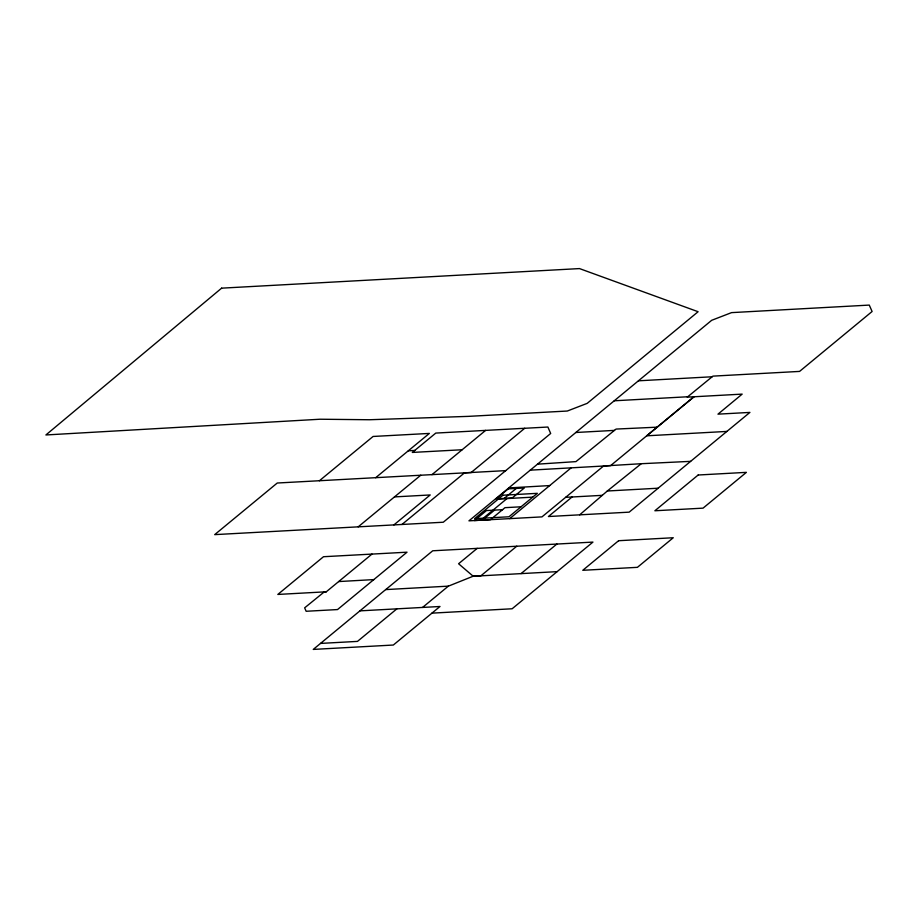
<?xml version="1.0" encoding="UTF-8"?>
<svg xmlns="http://www.w3.org/2000/svg" width="918" height="918" viewBox="0 0 918 918"><rect width="100%" height="100%" fill="white"/><g stroke="black" fill="none" stroke-linecap="round" stroke-linejoin="round"><path stroke-width="1.38" d="M579.66 514.849L607.372 490.958L641.246 463.716L690.646 461.352M319.384 480.768L373.087 436.463L429.36 433.422L375.646 477.727M462.144 449.751L412.32 452.436L435.798 433.078L547.885 427.031L550.674 433.48L443.291 522.227L214.697 534.632L277.259 483.017L505.772 470.624M358.192 526.84L420.765 475.226M431.953 474.663L485.622 430.393M393.902 524.912L430.209 494.951L394.499 496.902M401.958 524.465L464.485 472.873L471.198 472.506M371.962 554.093L326.223 591.835L324.203 591.949L304.65 607.842L306.153 611.273L337.526 609.563L407.018 552.188L323.503 556.721L277.821 594.439L326.326 591.789M471.106 472.541L524.729 428.281M359.936 610.86L439.997 606.488L393.329 645.033L313.256 649.416L385.675 589.597L448.397 586.143M658.068 488.238L749.914 412.411L717.968 414.156L742.169 394.12L687.272 397.138L712.942 376.128L799.567 371.411L872.1 311.5L869.266 305.086L731.554 312.625L711.68 320.302L508.733 487.928L549.71 485.576M385.767 589.563L432.722 550.789L592.948 542.09L512.129 608.772L431.942 613.144M508.836 487.883L468.949 520.839L541.976 516.88L603.631 465.965L641.246 463.716M504.211 498.405L516.283 488.422M483.258 518.188L506.977 498.589M482.443 520.093L494.527 510.11M396.886 608.841L357.481 641.395L320.531 643.415M537.535 464.164L575.942 461.616L616.07 429.073L657.173 427.168M509.719 518.636L571.145 467.847M477.211 548.367L458.587 563.744L473.16 576.217L480.894 575.804L516.765 546.221M422.555 607.441L448.294 586.189L473.16 576.217M572.132 496.948L548.413 516.524L629.174 512.152L658.172 488.204L607.268 491.004M521.045 573.612L556.882 544.041M530.26 470.154L610.608 465.621L693.997 396.771L646.685 435.809L726.872 431.426M498.279 499.082L532.727 497.143M638.435 380.809L712.139 376.77M614.234 400.787L687.754 396.76M575.861 432.493L614.486 430.381M408.303 450.795L414.741 450.451M521.034 506.793L504.969 507.677L490.476 519.657L474.411 520.54L486.494 510.557L502.559 509.674M338.662 581.564L373.856 579.602M473.057 576.263L557.157 571.639M565.591 497.338L602.288 495.341M221.617 288.16L45.9 434.96L320.038 419.228L369.472 419.744L468.272 416.37L567.29 411.034L587.199 403.358L698.105 311.718L579.487 268.584L221.617 288.16M508.251 488.858L496.179 498.841L512.244 497.958L524.316 487.974L508.251 488.858M502.961 495.215L474.583 518.67L508.962 516.777L537.34 493.333L502.961 495.215M618.606 540.713L582.781 570.296L637.425 567.335L673.261 537.741L618.606 540.713M698.173 475.008L654.878 510.764L703.05 508.147L746.391 472.357L698.173 475.008"/></g></svg>
